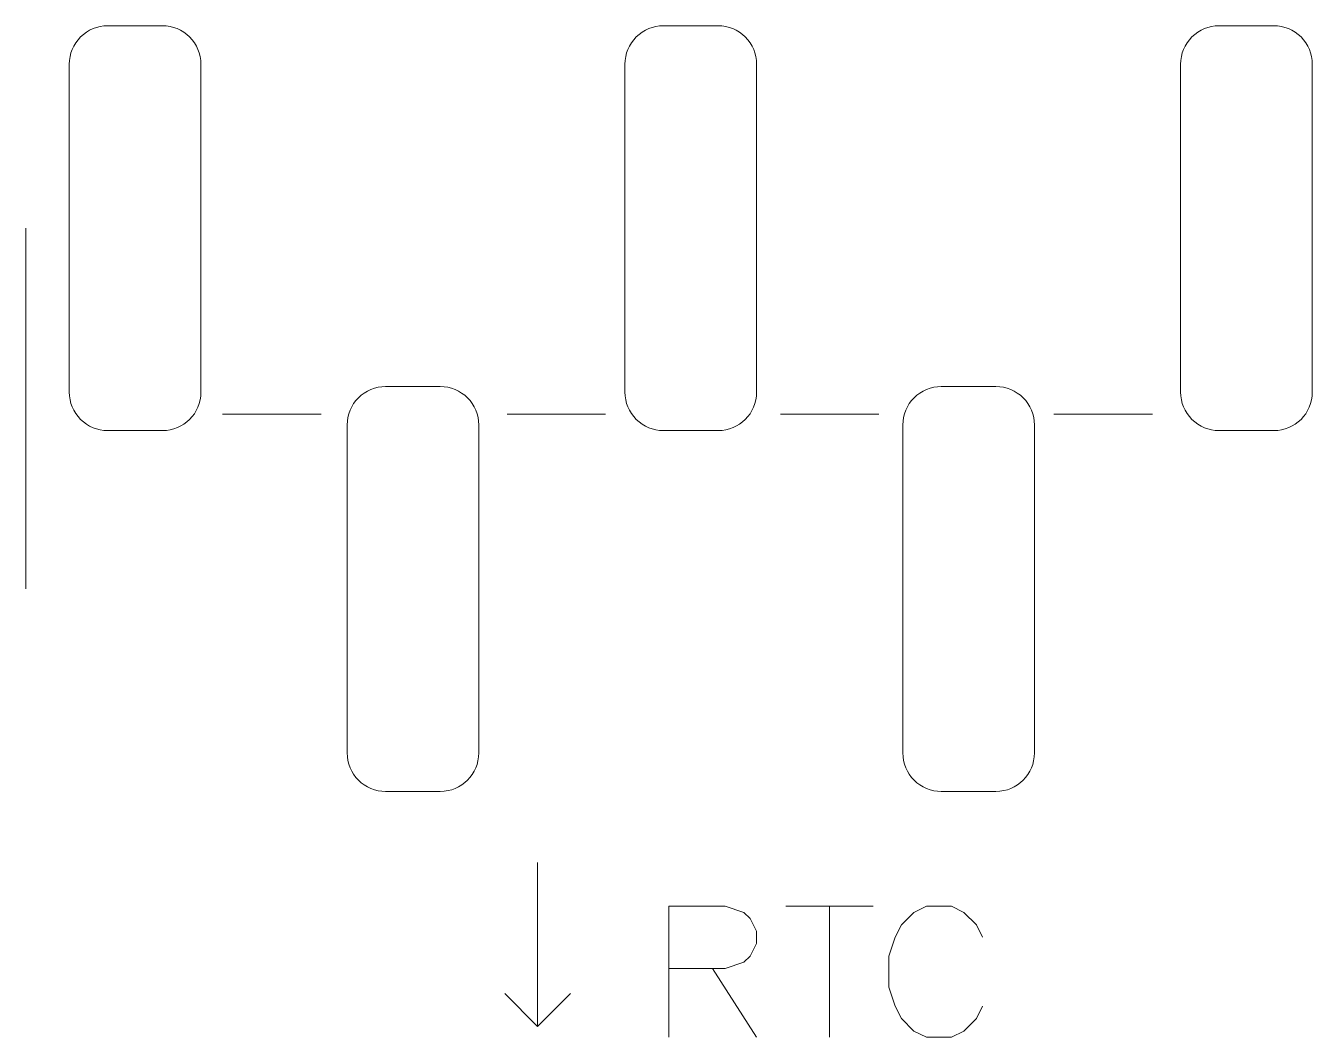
# Model space of a CAD drawing. Header units: millimetres. Extents: x -105 to 95, y -39 to 71.
# Drawn here: x -39.21 to -27.44, y 14.72 to 23.97 of the extents above; entities that cross this region are included whole.
import ezdxf

# ---------------------------------------------------------------- set-up
doc = ezdxf.new("R2010")
doc.units = ezdxf.units.MM
doc.header["$MEASUREMENT"] = 0
doc.layers.add('MultiLayer', color=7, linetype='Continuous')
doc.layers.add('TopOverlay', color=7, linetype='Continuous')

msp = doc.modelspace()

# ---------------------------------------------------------------- linework, layer by layer
at = {"layer": 'MultiLayer', "lineweight": 9}
for points in [[(-38.4559, 23.9719), (-38.5491, 23.9719), (-38.6386, 23.9349), (-38.7045, 23.8689), (-38.7045, 23.8689), (-38.7705, 23.803), (-38.8075, 23.7136), (-38.8075, 23.6203)], [(-37.6043, 23.6203), (-37.6043, 23.7136), (-37.6413, 23.803), (-37.7073, 23.8689), (-37.7073, 23.8689), (-37.7732, 23.9349), (-37.8626, 23.9719), (-37.9559, 23.9719)], [(-33.3759, 23.9719), (-33.4691, 23.9719), (-33.5586, 23.9349), (-33.6245, 23.8689), (-33.6245, 23.8689), (-33.6905, 23.803), (-33.7275, 23.7136), (-33.7275, 23.6203)], [(-32.5243, 23.6203), (-32.5243, 23.7136), (-32.5613, 23.803), (-32.6273, 23.8689), (-32.6273, 23.8689), (-32.6932, 23.9349), (-32.7826, 23.9719), (-32.8759, 23.9719)], [(-28.2959, 23.9719), (-28.3891, 23.9719), (-28.4786, 23.9349), (-28.5445, 23.8689), (-28.5445, 23.8689), (-28.6105, 23.803), (-28.6475, 23.7136), (-28.6475, 23.6203)], [(-27.4443, 23.6203), (-27.4443, 23.7136), (-27.4813, 23.803), (-27.5473, 23.8689), (-27.5473, 23.8689), (-27.6132, 23.9349), (-27.7026, 23.9719), (-27.7959, 23.9719)], [(-38.8075, 20.6203), (-38.8075, 20.5271), (-38.7705, 20.4376), (-38.7045, 20.3717), (-38.7045, 20.3717), (-38.6386, 20.3058), (-38.5491, 20.2687), (-38.4559, 20.2687)], [(-35.9159, 20.6719), (-36.0091, 20.6719), (-36.0986, 20.6348), (-36.1645, 20.5689), (-36.1645, 20.5689), (-36.2305, 20.503), (-36.2675, 20.4135), (-36.2675, 20.3203)], [(-35.0643, 20.3203), (-35.0643, 20.4135), (-35.1013, 20.503), (-35.1673, 20.5689), (-35.1673, 20.5689), (-35.2332, 20.6348), (-35.3226, 20.6719), (-35.4159, 20.6719)], [(-33.7275, 20.6203), (-33.7275, 20.5271), (-33.6905, 20.4376), (-33.6245, 20.3717), (-33.6245, 20.3717), (-33.5586, 20.3058), (-33.4691, 20.2687), (-33.3759, 20.2687)], [(-30.8359, 20.6719), (-30.9291, 20.6719), (-31.0186, 20.6348), (-31.0845, 20.5689), (-31.0845, 20.5689), (-31.1505, 20.503), (-31.1875, 20.4135), (-31.1875, 20.3203)], [(-29.9843, 20.3203), (-29.9843, 20.4135), (-30.0213, 20.503), (-30.0873, 20.5689), (-30.0873, 20.5689), (-30.1532, 20.6348), (-30.2426, 20.6719), (-30.3359, 20.6719)], [(-28.6475, 20.6203), (-28.6475, 20.5271), (-28.6105, 20.4376), (-28.5445, 20.3717), (-28.5445, 20.3717), (-28.4786, 20.3058), (-28.3891, 20.2687), (-28.2959, 20.2687)], [(-36.2675, 17.3203), (-36.2675, 17.227), (-36.2305, 17.1376), (-36.1645, 17.0717), (-36.1645, 17.0717), (-36.0986, 17.0057), (-36.0091, 16.9687), (-35.9159, 16.9687)], [(-31.1875, 17.3203), (-31.1875, 17.227), (-31.1505, 17.1376), (-31.0845, 17.0717), (-31.0845, 17.0717), (-31.0186, 17.0057), (-30.9291, 16.9687), (-30.8359, 16.9687)]]:
    msp.add_open_spline(points, degree=3, knots=[0, 0, 0, 0, 0.3333333, 0.3333333, 0.3333333, 0.3333333, 1, 1, 1, 1], dxfattribs=at)
for points in [[(-37.9559, 23.9719), (-37.9559, 23.9719), (-38.4559, 23.9719), (-38.4559, 23.9719)], [(-32.8759, 23.9719), (-32.8759, 23.9719), (-33.3759, 23.9719), (-33.3759, 23.9719)], [(-27.7959, 23.9719), (-27.7959, 23.9719), (-28.2959, 23.9719), (-28.2959, 23.9719)], [(-38.8075, 23.6203), (-38.8075, 23.6203), (-38.8075, 20.6203), (-38.8075, 20.6203)], [(-37.6043, 20.6203), (-37.6043, 20.6203), (-37.6043, 23.6203), (-37.6043, 23.6203)], [(-33.7275, 23.6203), (-33.7275, 23.6203), (-33.7275, 20.6203), (-33.7275, 20.6203)], [(-32.5243, 20.6203), (-32.5243, 20.6203), (-32.5243, 23.6203), (-32.5243, 23.6203)], [(-28.6475, 23.6203), (-28.6475, 23.6203), (-28.6475, 20.6203), (-28.6475, 20.6203)], [(-27.4443, 20.6203), (-27.4443, 20.6203), (-27.4443, 23.6203), (-27.4443, 23.6203)], [(-39.2059, 18.8203), (-39.2059, 18.8203), (-39.2059, 22.1203), (-39.2059, 22.1203)], [(-37.9559, 20.2687), (-37.7617, 20.2687), (-37.6043, 20.4261), (-37.6043, 20.6203)], [(-35.4159, 20.6719), (-35.4159, 20.6719), (-35.9159, 20.6719), (-35.9159, 20.6719)], [(-32.8759, 20.2687), (-32.6817, 20.2687), (-32.5243, 20.4261), (-32.5243, 20.6203)], [(-30.3359, 20.6719), (-30.3359, 20.6719), (-30.8359, 20.6719), (-30.8359, 20.6719)], [(-27.7959, 20.2687), (-27.6017, 20.2687), (-27.4443, 20.4261), (-27.4443, 20.6203)], [(-37.4059, 20.4203), (-37.4059, 20.4203), (-36.5059, 20.4203), (-36.5059, 20.4203)], [(-34.8059, 20.4203), (-34.8059, 20.4203), (-33.9059, 20.4203), (-33.9059, 20.4203)], [(-32.3059, 20.4203), (-32.3059, 20.4203), (-31.4059, 20.4203), (-31.4059, 20.4203)], [(-29.8059, 20.4203), (-29.8059, 20.4203), (-28.9059, 20.4203), (-28.9059, 20.4203)], [(-38.4559, 20.2687), (-38.4559, 20.2687), (-37.9559, 20.2687), (-37.9559, 20.2687)], [(-36.2675, 20.3203), (-36.2675, 20.3203), (-36.2675, 17.3203), (-36.2675, 17.3203)], [(-35.0643, 17.3203), (-35.0643, 17.3203), (-35.0643, 20.3203), (-35.0643, 20.3203)], [(-33.3759, 20.2687), (-33.3759, 20.2687), (-32.8759, 20.2687), (-32.8759, 20.2687)], [(-31.1875, 20.3203), (-31.1875, 20.3203), (-31.1875, 17.3203), (-31.1875, 17.3203)], [(-29.9843, 17.3203), (-29.9843, 17.3203), (-29.9843, 20.3203), (-29.9843, 20.3203)], [(-28.2959, 20.2687), (-28.2959, 20.2687), (-27.7959, 20.2687), (-27.7959, 20.2687)], [(-35.4159, 16.9687), (-35.2217, 16.9687), (-35.0643, 17.1261), (-35.0643, 17.3203)], [(-30.3359, 16.9687), (-30.1417, 16.9687), (-29.9843, 17.1261), (-29.9843, 17.3203)], [(-35.9159, 16.9687), (-35.9159, 16.9687), (-35.4159, 16.9687), (-35.4159, 16.9687)], [(-30.8359, 16.9687), (-30.8359, 16.9687), (-30.3359, 16.9687), (-30.3359, 16.9687)]]:
    msp.add_open_spline(points, degree=3, dxfattribs=at)
at = {"layer": 'TopOverlay', "color": 6, "lineweight": 9}
for points in [[(-34.5259, 14.8203), (-34.5259, 14.8203), (-34.5259, 16.3203), (-34.5259, 16.3203)], [(-33.3259, 15.9201), (-33.3259, 15.9201), (-33.3259, 14.7203), (-33.3259, 14.7203)], [(-33.3259, 15.9201), (-33.3259, 15.9201), (-32.8117, 15.9201), (-32.8117, 15.9201)], [(-32.8117, 15.9201), (-32.8117, 15.9201), (-32.6403, 15.8629), (-32.6403, 15.8629)], [(-32.2576, 15.9201), (-32.2576, 15.9201), (-31.4577, 15.9201), (-31.4577, 15.9201)], [(-31.8576, 15.9201), (-31.8576, 15.9201), (-31.8576, 14.7203), (-31.8576, 14.7203)], [(-30.9721, 15.9201), (-30.9721, 15.9201), (-31.0864, 15.8629), (-31.0864, 15.8629)], [(-30.7436, 15.9201), (-30.7436, 15.9201), (-30.9721, 15.9201), (-30.9721, 15.9201)], [(-30.6293, 15.8629), (-30.6293, 15.8629), (-30.7436, 15.9201), (-30.7436, 15.9201)], [(-32.6403, 15.8629), (-32.6403, 15.8629), (-32.5832, 15.8058), (-32.5832, 15.8058)], [(-32.5832, 15.8058), (-32.5832, 15.8058), (-32.5261, 15.6915), (-32.5261, 15.6915)], [(-31.0864, 15.8629), (-31.0864, 15.8629), (-31.2006, 15.7487), (-31.2006, 15.7487)], [(-30.5151, 15.7487), (-30.5151, 15.7487), (-30.6293, 15.8629), (-30.6293, 15.8629)], [(-32.5261, 15.6915), (-32.5261, 15.6915), (-32.5261, 15.5773), (-32.5261, 15.5773)], [(-31.2006, 15.7487), (-31.2006, 15.7487), (-31.2578, 15.6344), (-31.2578, 15.6344)], [(-30.4579, 15.6344), (-30.4579, 15.6344), (-30.5151, 15.7487), (-30.5151, 15.7487)], [(-32.5261, 15.5773), (-32.5261, 15.5773), (-32.5832, 15.463), (-32.5832, 15.463)], [(-31.2578, 15.6344), (-31.2578, 15.6344), (-31.3149, 15.463), (-31.3149, 15.463)], [(-32.5832, 15.463), (-32.5832, 15.463), (-32.6403, 15.4059), (-32.6403, 15.4059)], [(-31.3149, 15.463), (-31.3149, 15.463), (-31.3149, 15.1774), (-31.3149, 15.1774)], [(-32.8117, 15.3487), (-32.8117, 15.3487), (-33.3259, 15.3487), (-33.3259, 15.3487)], [(-32.926, 15.3487), (-32.926, 15.3487), (-32.5261, 14.7203), (-32.5261, 14.7203)], [(-32.6403, 15.4059), (-32.6403, 15.4059), (-32.8117, 15.3487), (-32.8117, 15.3487)], [(-31.3149, 15.1774), (-31.3149, 15.1774), (-31.2578, 15.006), (-31.2578, 15.006)], [(-34.8259, 15.1203), (-34.8259, 15.1203), (-34.5259, 14.8203), (-34.5259, 14.8203)], [(-34.5259, 14.8203), (-34.5259, 14.8203), (-34.2259, 15.1203), (-34.2259, 15.1203)], [(-31.2578, 15.006), (-31.2578, 15.006), (-31.2006, 14.8917), (-31.2006, 14.8917)], [(-30.5151, 14.8917), (-30.5151, 14.8917), (-30.4579, 15.006), (-30.4579, 15.006)], [(-34.5259, 14.8203), (-34.5259, 14.8203), (-34.5259, 14.8203), (-34.5259, 14.8203)], [(-34.5259, 14.8203), (-34.5259, 14.8203), (-34.5259, 14.8203), (-34.5259, 14.8203)], [(-31.2006, 14.8917), (-31.2006, 14.8917), (-31.0864, 14.7774), (-31.0864, 14.7774)], [(-30.6293, 14.7774), (-30.6293, 14.7774), (-30.5151, 14.8917), (-30.5151, 14.8917)], [(-31.0864, 14.7774), (-31.0864, 14.7774), (-30.9721, 14.7203), (-30.9721, 14.7203)], [(-30.9721, 14.7203), (-30.9721, 14.7203), (-30.7436, 14.7203), (-30.7436, 14.7203)], [(-30.7436, 14.7203), (-30.7436, 14.7203), (-30.6293, 14.7774), (-30.6293, 14.7774)]]:
    msp.add_open_spline(points, degree=3, dxfattribs=at)

doc.saveas('drawing.dxf')
